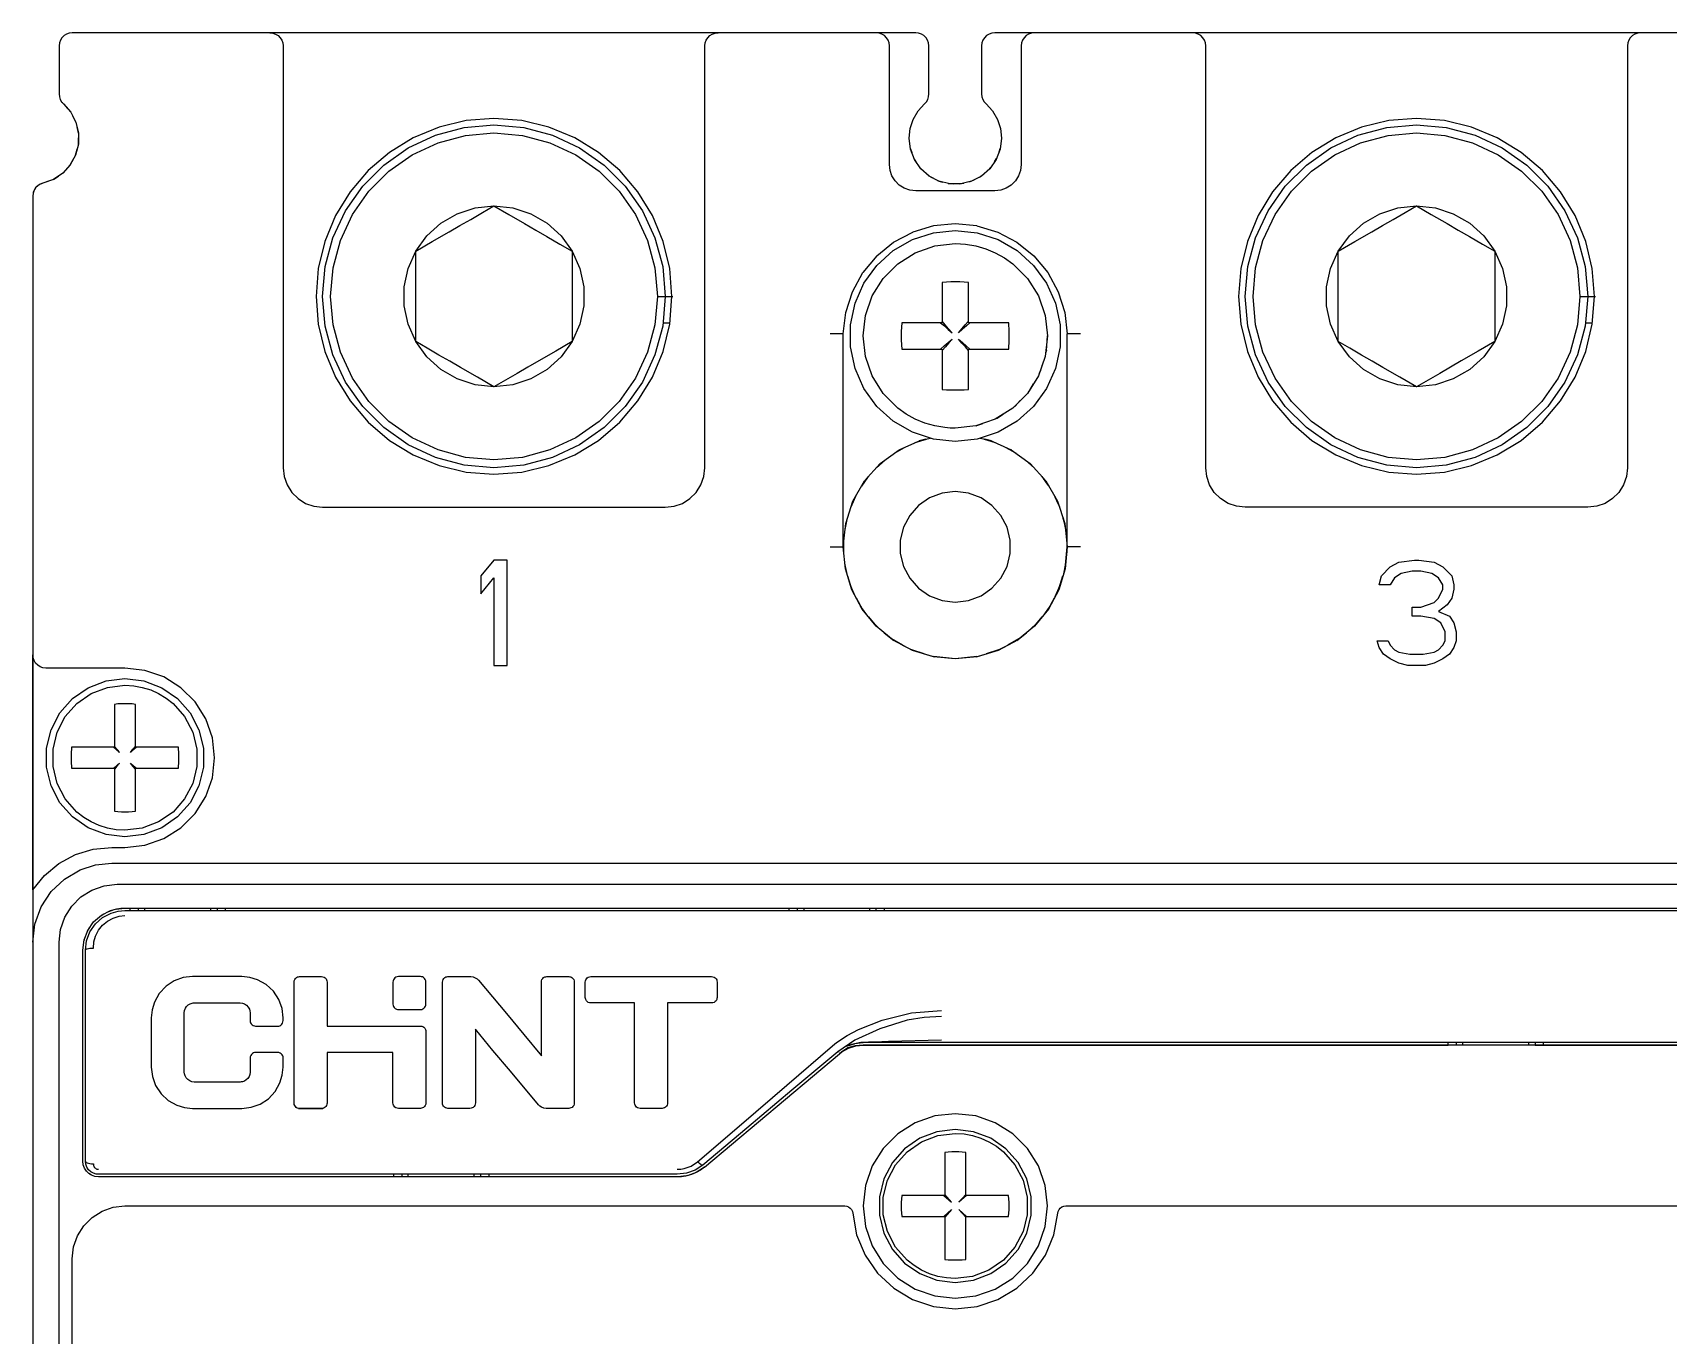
# Model space of a CAD drawing. Header units: millimetres. Extents: x 0 to 105, y 0 to 165.
# Drawn here: x 0 to 62, y 115.6 to 165 of the extents above; entities that cross this region are included whole.
import ezdxf

# ---------------------------------------------------------------- set-up
doc = ezdxf.new("R2010")
doc.units = ezdxf.units.MM

# ---------------------------------------------------------------- blocks, each defined once
blk = doc.blocks.new('CHINT_b974ec66d10159609c30dc3a7d5e4b52_FACE_0')
at = {"color": 141, "linetype": 'Continuous', "true_color": 0x40d9ff}
for p, q in [((33.989, 162.573), (33.989, 162.573)), ((36.011, 162.573), (36.011, 162.573)), ((1.446, 161.985), (1.235, 162.226)), ((33.904, 162.382), (33.904, 162.382)), ((36.044, 162.473), (36.044, 162.473)), ((36.096, 162.382), (36.096, 162.382)), ((36.413, 162.032), (36.413, 162.032)), ((1.641, 161.608), (1.519, 161.844)), ((1.739, 161.195), (1.682, 161.436)), ((33.402, 161.714), (33.402, 161.714)), ((36.598, 161.714), (36.598, 161.714)), ((36.711, 161.365), (36.711, 161.365)), ((1.735, 160.771), (1.737, 161.01)), ((1.427, 159.987), (1.536, 160.189)), ((1.629, 160.36), (1.687, 160.586)), ((33.3, 160.591), (33.346, 160.462)), ((33.443, 160.205), (33.533, 160.068)), ((36.491, 160.102), (36.567, 160.233)), ((36.662, 160.484), (36.702, 160.606)), ((0.788, 159.438), (0.976, 159.563)), ((1.141, 159.673), (1.294, 159.841)), ((33.673, 159.864), (33.8, 159.743)), ((33.976, 159.586), (34.132, 159.493)), ((35.917, 159.519), (36.072, 159.629)), ((36.245, 159.782), (36.351, 159.899)), ((34.336, 159.387), (34.512, 159.331)), ((34.732, 159.277), (34.919, 159.263)), ((35.142, 159.263), (35.329, 159.292)), ((35.545, 159.345), (35.721, 159.416)), ((35.82, 157.671), (35.82, 157.671)), ((32.662, 157.05), (32.662, 157.05)), ((33.391, 157.434), (33.391, 157.434)), ((36.609, 157.434), (36.609, 157.434)), ((37.338, 157.05), (37.338, 157.05)), ((37.979, 156.532), (37.979, 156.532)), ((38.508, 155.9), (38.508, 155.9)), ((31.095, 155.178), (31.095, 155.178)), ((38.905, 155.178), (38.905, 155.178)), ((23.7, 155), (24.288, 155)), ((58.7, 155), (59.288, 155)), ((23.913, 154), (24.171, 154)), ((30.844, 154.393), (30.844, 154.393)), ((39.156, 154.393), (39.156, 154.393)), ((58.913, 154), (59.171, 154)), ((38.457, 152.95), (38.5, 153.5)), ((38.457, 152.95), (38.426, 152.841)), ((38.438, 152.95), (38.457, 152.95)), ((33.483, 149.451), (33.905, 149.588)), ((33.878, 149.583), (33.628, 149.516)), ((36.095, 149.588), (36.517, 149.451)), ((36.372, 149.516), (36.122, 149.583)), ((32.695, 149.05), (33.078, 149.271)), ((32.877, 149.182), (32.855, 149.166)), ((36.922, 149.271), (37.305, 149.05)), ((37.145, 149.166), (37.123, 149.182)), ((32.007, 148.493), (32.336, 148.789)), ((32.212, 148.699), (32.024, 148.512)), ((37.664, 148.789), (37.993, 148.493)), ((37.976, 148.512), (37.788, 148.699)), ((31.45, 147.805), (31.711, 148.164)), ((31.649, 148.096), (31.473, 147.845)), ((38.289, 148.164), (38.55, 147.805)), ((38.527, 147.845), (38.351, 148.096)), ((31.049, 147.017), (31.229, 147.422)), ((31.208, 147.385), (31.078, 147.109)), ((38.771, 147.422), (38.951, 147.017)), ((38.922, 147.109), (38.792, 147.385)), ((30.82, 146.162), (30.912, 146.595)), ((30.904, 146.573), (30.836, 146.319)), ((39.088, 146.595), (39.18, 146.162)), ((39.164, 146.319), (39.096, 146.573)), ((30.25, 145.5), (30.737, 145.5)), ((30.773, 145.267), (30.773, 145.722)), ((39.227, 145.722), (39.227, 145.267)), ((39.75, 145.5), (39.263, 145.5)), ((30.91, 144.413), (30.813, 144.869)), ((39.187, 144.869), (39.09, 144.413)), ((30.914, 144.398), (31.079, 143.863)), ((31.217, 143.606), (31.028, 144.03)), ((38.972, 144.03), (38.783, 143.606)), ((38.921, 143.863), (39.086, 144.398)), ((31.237, 143.568), (31.477, 143.125)), ((38.523, 143.125), (38.763, 143.568)), ((31.682, 142.876), (31.408, 143.253)), ((31.705, 142.848), (32.013, 142.48)), ((37.987, 142.48), (38.295, 142.848)), ((38.592, 143.253), (38.318, 142.876)), ((32.289, 142.253), (31.938, 142.569)), ((32.301, 142.244), (32.664, 141.953)), ((37.336, 141.953), (37.699, 142.244)), ((38.062, 142.569), (37.711, 142.253)), ((33.015, 141.766), (32.596, 142.007)), ((33, 141.773), (33.407, 141.563)), ((33.826, 141.437), (33.355, 141.59)), ((36.645, 141.59), (36.174, 141.437)), ((36.593, 141.563), (37, 141.773)), ((37.404, 142.007), (36.985, 141.766)), ((33.777, 141.451), (34.211, 141.328)), ((35.789, 141.328), (36.223, 141.451)), ((2.561, 131.488), (2.698, 131.574)), ((2.888, 131.67), (3.095, 131.743)), ((3.167, 131.762), (3.484, 131.798)), ((3.7, 131.7), (3.7, 131.799)), ((4, 131.799), (4, 131.7)), ((4.25, 131.7), (4.25, 131.799)), ((6.75, 131.799), (6.75, 131.7)), ((7, 131.799), (7, 131.7)), ((7.3, 131.799), (7.3, 131.7)), ((28.7, 131.7), (28.7, 131.799)), ((29, 131.799), (29, 131.7)), ((29.25, 131.799), (29.25, 131.7)), ((31.75, 131.799), (31.75, 131.7)), ((32, 131.7), (32, 131.799)), ((32.3, 131.799), (32.3, 131.7)), ((2.077, 130.923), (2.155, 131.048)), ((2.286, 131.234), (2.397, 131.345)), ((1.946, 130.572), (1.987, 130.689)), ((54.25, 126.6), (54.25, 126.7)), ((56.75, 126.7), (56.75, 126.6)), ((57.3, 126.7), (57.3, 126.6)), ((30.542, 126.348), (30.542, 126.349)), ((11.006, 124.2), (10.078, 124.2)), ((1.931, 122.021), (1.916, 122.064)), ((1.991, 121.889), (1.962, 121.936)), ((2.119, 121.738), (2.036, 121.821)), ((2.228, 121.667), (2.181, 121.696)), ((2.2, 121.684), (2.2, 121.684)), ((13.7, 121.601), (13.7, 121.7)), ((14, 121.7), (14, 121.601)), ((14.25, 121.601), (14.25, 121.7)), ((16.75, 121.601), (16.75, 121.7)), ((17, 121.601), (17, 121.7)), ((17.3, 121.7), (17.3, 121.601)), ((24.797, 121.64), (24.469, 121.602)), ((25.172, 121.77), (24.87, 121.66)), ((25.483, 121.974), (25.174, 121.771))]:
    blk.add_line(p, q, dxfattribs=at)
for points in [[(9, 165), (1.5, 165), (1.389, 164.987), (1.283, 164.95), (1.188, 164.891), (1.109, 164.812), (1.05, 164.717), (1.013, 164.611), (1, 164.5), (1, 162.677), (1.011, 162.573), (1.044, 162.473), (1.096, 162.382), (1.167, 162.304), (1.446, 161.985), (1.641, 161.608), (1.739, 161.195), (1.735, 160.771), (1.629, 160.36), (1.427, 159.987), (1.141, 159.673), (0.789, 159.438), (0.389, 159.294), (0.284, 159.257), (0.189, 159.197), (0.109, 159.118), (0.05, 159.023), (0.013, 158.918), (0, 158.806), (0, 141.4)], [(32, 165), (26, 165), (9, 165)], [(9, 165), (9.111, 164.987), (9.217, 164.95), (9.312, 164.891), (9.391, 164.812), (9.45, 164.717), (9.487, 164.611), (9.5, 164.5), (9.5, 148.5), (9.538, 148.166), (9.649, 147.849), (9.827, 147.565), (10.065, 147.327), (10.349, 147.149), (10.666, 147.038), (11, 147), (24, 147), (24.334, 147.038), (24.651, 147.149), (24.935, 147.327), (25.173, 147.565), (25.351, 147.849), (25.462, 148.166), (25.5, 148.5), (25.5, 164.5), (25.513, 164.611), (25.55, 164.717), (25.609, 164.812), (25.688, 164.891), (25.783, 164.95), (25.889, 164.987), (26, 165)], [(38, 165), (36.5, 165), (36.389, 164.987), (36.283, 164.95), (36.188, 164.891), (36.109, 164.812), (36.05, 164.717), (36.013, 164.611), (36, 164.5), (36, 162.677), (36.011, 162.573), (36.044, 162.473), (36.096, 162.382), (36.167, 162.304), (36.413, 162.032), (36.598, 161.714), (36.711, 161.365), (36.75, 161), (36.699, 160.581), (36.55, 160.187), (36.31, 159.84), (35.994, 159.56), (35.621, 159.364), (35.211, 159.263), (34.789, 159.263), (34.379, 159.364), (34.006, 159.56), (33.69, 159.84), (33.45, 160.187), (33.301, 160.581), (33.25, 161), (33.289, 161.365), (33.402, 161.714), (33.587, 162.032), (33.833, 162.304), (33.904, 162.382), (33.956, 162.473), (33.989, 162.573), (34, 162.677), (34, 164.5), (33.987, 164.611), (33.95, 164.717), (33.891, 164.812), (33.812, 164.891), (33.717, 164.95), (33.611, 164.987), (33.5, 165), (32, 165)], [(38, 165), (37.889, 164.987), (37.783, 164.95), (37.688, 164.891), (37.609, 164.812), (37.55, 164.717), (37.513, 164.611), (37.5, 164.5), (37.5, 160), (37.475, 159.777), (37.401, 159.566), (37.282, 159.377), (37.123, 159.218), (36.934, 159.099), (36.723, 159.025), (36.5, 159), (33.5, 159), (33.277, 159.025), (33.066, 159.099), (32.877, 159.218), (32.718, 159.377), (32.599, 159.566), (32.525, 159.777), (32.5, 160), (32.5, 164.5), (32.487, 164.611), (32.45, 164.717), (32.391, 164.812), (32.312, 164.891), (32.217, 164.95), (32.111, 164.987), (32, 165)], [(67, 165), (61, 165), (44, 165), (38, 165)], [(61, 165), (60.889, 164.987), (60.783, 164.95), (60.688, 164.891), (60.609, 164.812), (60.55, 164.717), (60.513, 164.611), (60.5, 164.5), (60.5, 148.5), (60.462, 148.166), (60.351, 147.849), (60.173, 147.565), (59.935, 147.327), (59.651, 147.149), (59.334, 147.038), (59, 147), (46, 147), (45.666, 147.038), (45.349, 147.149), (45.065, 147.327), (44.827, 147.565), (44.649, 147.849), (44.538, 148.166), (44.5, 148.5), (44.5, 164.5), (44.487, 164.611), (44.45, 164.717), (44.391, 164.812), (44.312, 164.891), (44.217, 164.95), (44.111, 164.987), (44, 165)], [(1.096, 162.382), (1.096, 162.382), (1.126, 162.349)], [(24.167, 153.944), (24.25, 155), (24.167, 156.056), (23.92, 157.086), (23.514, 158.064), (22.961, 158.968), (22.273, 159.773), (21.468, 160.461), (20.564, 161.014), (19.586, 161.42), (18.556, 161.667), (17.5, 161.75), (16.444, 161.667), (15.414, 161.42), (14.436, 161.014), (13.532, 160.461), (12.727, 159.773), (12.039, 158.968), (11.486, 158.064), (11.08, 157.086), (10.833, 156.056), (10.75, 155), (10.833, 153.944), (11.08, 152.914), (11.486, 151.936), (12.039, 151.032), (12.727, 150.227), (13.532, 149.539), (14.436, 148.986), (15.414, 148.58), (16.444, 148.333), (17.5, 148.25), (18.556, 148.333), (19.586, 148.58), (20.564, 148.986), (21.468, 149.539), (22.273, 150.227), (22.961, 151.032), (23.514, 151.936), (23.92, 152.914), (24.167, 153.944)], [(18.629, 148.599), (17.5, 148.5), (16.371, 148.599), (15.277, 148.892), (14.25, 149.371), (13.322, 150.021), (12.521, 150.822), (11.871, 151.75), (11.392, 152.777), (11.099, 153.871), (11, 155), (11.099, 156.129), (11.392, 157.223), (11.871, 158.25), (12.521, 159.178), (13.322, 159.979), (14.25, 160.629), (15.277, 161.108), (16.371, 161.401), (17.5, 161.5), (18.629, 161.401), (19.723, 161.108), (20.75, 160.629), (21.678, 159.979), (22.479, 159.178), (23.129, 158.25), (23.608, 157.223), (23.901, 156.129), (24, 155), (23.901, 153.871), (23.608, 152.777), (23.129, 151.75), (22.479, 150.822), (21.678, 150.021), (20.75, 149.371), (19.723, 148.892), (18.629, 148.599)], [(53.556, 161.667), (52.5, 161.75), (51.444, 161.667), (50.414, 161.42), (49.436, 161.014), (48.532, 160.461), (47.727, 159.773), (47.039, 158.968), (46.486, 158.064), (46.08, 157.086), (45.833, 156.056), (45.75, 155), (45.833, 153.944), (46.08, 152.914), (46.486, 151.936), (47.039, 151.032), (47.727, 150.227), (48.532, 149.539), (49.436, 148.986), (50.414, 148.58), (51.444, 148.333), (52.5, 148.25), (53.556, 148.333), (54.586, 148.58), (55.564, 148.986), (56.468, 149.539), (57.273, 150.227), (57.961, 151.032), (58.514, 151.936), (58.92, 152.914), (59.167, 153.944), (59.25, 155), (59.167, 156.056), (58.92, 157.086), (58.514, 158.064), (57.961, 158.968), (57.273, 159.773), (56.468, 160.461), (55.564, 161.014), (54.586, 161.42), (53.556, 161.667)], [(53.629, 148.599), (52.5, 148.5), (51.371, 148.599), (50.277, 148.892), (49.25, 149.371), (48.322, 150.021), (47.521, 150.822), (46.871, 151.75), (46.392, 152.777), (46.099, 153.871), (46, 155), (46.099, 156.129), (46.392, 157.223), (46.871, 158.25), (47.521, 159.178), (48.322, 159.979), (49.25, 160.629), (50.277, 161.108), (51.371, 161.401), (52.5, 161.5), (53.629, 161.401), (54.723, 161.108), (55.75, 160.629), (56.678, 159.979), (57.479, 159.178), (58.129, 158.25), (58.608, 157.223), (58.901, 156.129), (59, 155), (58.901, 153.871), (58.608, 152.777), (58.129, 151.75), (57.479, 150.822), (56.678, 150.021), (55.75, 149.371), (54.723, 148.892), (53.629, 148.599)], [(23.7, 155), (23.606, 153.923), (23.326, 152.879), (22.869, 151.9), (22.249, 151.015), (21.485, 150.251), (20.6, 149.631), (19.621, 149.174), (18.577, 148.894), (17.5, 148.8), (16.423, 148.894), (15.379, 149.174), (14.4, 149.631), (13.515, 150.251), (12.751, 151.015), (12.131, 151.9), (11.674, 152.879), (11.394, 153.923), (11.3, 155), (11.394, 156.077), (11.674, 157.121), (12.131, 158.1), (12.751, 158.985), (13.515, 159.749), (14.4, 160.369), (15.379, 160.826), (16.423, 161.106), (17.5, 161.2), (18.577, 161.106), (19.621, 160.826), (20.6, 160.369), (21.485, 159.749), (22.249, 158.985), (22.869, 158.1), (23.326, 157.121), (23.606, 156.077), (23.7, 155)], [(58.7, 155), (58.606, 153.923), (58.326, 152.879), (57.869, 151.9), (57.249, 151.015), (56.485, 150.251), (55.6, 149.631), (54.621, 149.174), (53.577, 148.894), (52.5, 148.8), (51.423, 148.894), (50.379, 149.174), (49.4, 149.631), (48.515, 150.251), (47.751, 151.015), (47.131, 151.9), (46.674, 152.879), (46.394, 153.923), (46.3, 155), (46.394, 156.077), (46.674, 157.121), (47.131, 158.1), (47.751, 158.985), (48.515, 159.749), (49.4, 160.369), (50.379, 160.826), (51.423, 161.106), (52.5, 161.2), (53.577, 161.106), (54.621, 160.826), (55.6, 160.369), (56.485, 159.749), (57.249, 158.985), (57.869, 158.1), (58.326, 157.121), (58.606, 156.077), (58.7, 155)], [(0.013, 158.918), (0.013, 158.918), (0, 158.806)], [(0.05, 159.023), (0.05, 159.023), (0.021, 158.942)], [(0.109, 159.118), (0.109, 159.118), (0.072, 159.058)], [(0.188, 159.197), (0.188, 159.197), (0.142, 159.151)], [(0.283, 159.257), (0.283, 159.257), (0.23, 159.223)], [(0.6, 159.37), (0.389, 159.294), (0.331, 159.273)], [(14.53, 156.715), (15.16, 157.079), (15.804, 157.451), (16.21, 157.685), (16.616, 157.92), (17.062, 158.177), (17.5, 158.43)], [(14.53, 156.715), (14.951, 157.295), (15.484, 157.775), (16.105, 158.133), (16.787, 158.355), (17.5, 158.43)], [(17.5, 158.43), (18.059, 158.107), (18.663, 157.758), (19.084, 157.516), (19.503, 157.274), (20.003, 156.985), (20.47, 156.715)], [(17.5, 158.43), (18.213, 158.355), (18.895, 158.133), (19.516, 157.775), (20.049, 157.295), (20.47, 156.715)], [(49.53, 156.715), (50.16, 157.079), (50.804, 157.451), (51.21, 157.685), (51.616, 157.92), (52.062, 158.177), (52.5, 158.43)], [(49.53, 156.715), (49.951, 157.295), (50.484, 157.775), (51.105, 158.133), (51.787, 158.355), (52.5, 158.43)], [(52.5, 158.43), (53.059, 158.107), (53.663, 157.758), (54.084, 157.516), (54.503, 157.274), (55.003, 156.985), (55.47, 156.715)], [(52.5, 158.43), (53.213, 158.355), (53.895, 158.133), (54.516, 157.775), (55.049, 157.295), (55.47, 156.715)], [(35.82, 157.671), (35, 157.751), (34.18, 157.671), (33.391, 157.434)], [(35.82, 157.671), (36.609, 157.434), (37.338, 157.05), (37.979, 156.532), (38.508, 155.9)], [(34.168, 157.413), (35, 157.5), (35.832, 157.413), (36.627, 157.154), (37.351, 156.736), (37.973, 156.177), (38.464, 155.5), (38.804, 154.736), (38.978, 153.918), (38.978, 153.082), (38.804, 152.264), (38.464, 151.5), (37.973, 150.823), (37.351, 150.264), (36.627, 149.846), (35.832, 149.587), (35, 149.5), (34.168, 149.587), (33.373, 149.846), (32.649, 150.264), (32.027, 150.823), (31.536, 151.5), (31.196, 152.264), (31.022, 153.082), (31.022, 153.918), (31.196, 154.736), (31.536, 155.5), (32.027, 156.177), (32.649, 156.736), (33.373, 157.154), (34.168, 157.413)], [(38.5, 153.5), (38.412, 152.721), (38.153, 151.981), (37.736, 151.318), (37.182, 150.764), (36.519, 150.347), (35.779, 150.088), (35, 150), (34.804, 150.006), (34.608, 150.022), (34.221, 150.088), (33.844, 150.196), (33.481, 150.347), (33.138, 150.536), (32.818, 150.764), (32.264, 151.318), (31.847, 151.981), (31.588, 152.721), (31.5, 153.5), (31.588, 154.279), (31.847, 155.019), (32.264, 155.682), (32.818, 156.236), (33.481, 156.653), (34.221, 156.912), (35, 157), (35.196, 156.994), (35.392, 156.978), (35.779, 156.912), (36.156, 156.804), (36.519, 156.653), (36.862, 156.464), (37.182, 156.236), (37.736, 155.682), (38.153, 155.019), (38.412, 154.279), (38.5, 153.5)], [(32.021, 156.532), (32.662, 157.05), (33.391, 157.434)], [(14.53, 153.285), (14.238, 153.94), (14.089, 154.641), (14.089, 155.359), (14.238, 156.06), (14.53, 156.715)], [(14.53, 153.285), (14.53, 154.013), (14.53, 154.757), (14.53, 155.226), (14.53, 155.695), (14.53, 156.209), (14.53, 156.715)], [(20.47, 156.715), (20.47, 155.987), (20.47, 155.243), (20.47, 154.774), (20.47, 154.305), (20.47, 153.791), (20.47, 153.285)], [(20.47, 156.715), (20.762, 156.06), (20.911, 155.359), (20.911, 154.641), (20.762, 153.94), (20.47, 153.285)], [(32.021, 156.532), (32.021, 156.532), (31.492, 155.9), (31.492, 155.9)], [(49.53, 153.285), (49.238, 153.94), (49.089, 154.641), (49.089, 155.359), (49.238, 156.06), (49.53, 156.715)], [(49.53, 153.285), (49.53, 154.013), (49.53, 154.757), (49.53, 155.226), (49.53, 155.695), (49.53, 156.209), (49.53, 156.715)], [(55.47, 156.715), (55.47, 155.987), (55.47, 155.243), (55.47, 154.774), (55.47, 154.305), (55.47, 153.791), (55.47, 153.285)], [(55.47, 156.715), (55.762, 156.06), (55.911, 155.359), (55.911, 154.641), (55.762, 153.94), (55.47, 153.285)], [(30.75, 153.574), (30.844, 154.393), (31.095, 155.178), (31.492, 155.9)], [(38.508, 155.9), (38.905, 155.178), (39.156, 154.393), (39.25, 153.574)], [(36.553, 154), (36.04, 154), (35.5, 154), (35.5, 154.54), (35.5, 155.053), (35.5, 155.528), (35.334, 155.54), (35.167, 155.547), (35, 155.55), (34.833, 155.548), (34.666, 155.54), (34.5, 155.528), (34.5, 155.053), (34.5, 154.54), (34.5, 154), (33.96, 154), (33.447, 154), (32.972, 154), (32.953, 153.667), (32.953, 153.333), (32.972, 153), (33.447, 153), (33.96, 153), (34.5, 153), (34.5, 152.46), (34.5, 151.947), (34.5, 151.472), (34.666, 151.46), (34.833, 151.453), (35, 151.45), (35.167, 151.453), (35.334, 151.46), (35.5, 151.472), (35.5, 151.947), (35.5, 152.46), (35.5, 153), (36.04, 153), (36.553, 153), (37.028, 153), (37.047, 153.333), (37.047, 153.667), (37.028, 154), (36.553, 154)], [(34.445, 154), (34.586, 153.877), (34.732, 153.749), (34.882, 153.618), (34.746, 153.774), (34.618, 153.92), (34.5, 154.055)], [(35.555, 154), (35.42, 153.882), (35.274, 153.754), (35.118, 153.618), (35.249, 153.768), (35.377, 153.914), (35.5, 154.055)], [(17.5, 151.57), (16.87, 151.934), (16.225, 152.306), (15.819, 152.54), (15.413, 152.775), (14.968, 153.032), (14.53, 153.285)], [(17.5, 151.57), (16.787, 151.645), (16.105, 151.867), (15.484, 152.225), (14.951, 152.705), (14.53, 153.285)], [(20.47, 153.285), (19.84, 152.921), (19.196, 152.549), (18.79, 152.315), (18.384, 152.08), (17.938, 151.823), (17.5, 151.57)], [(20.47, 153.285), (20.049, 152.705), (19.516, 152.225), (18.895, 151.867), (18.213, 151.645), (17.5, 151.57)], [(30.75, 153.574), (30.74, 153.575), (30.712, 153.575), (30.654, 153.575), (30.575, 153.576), (30.477, 153.577), (30.367, 153.578), (30.25, 153.579)], [(30.833, 144.665), (30.75, 145.5), (30.75, 153.574), (30.75, 153.574)], [(34.445, 153), (34.58, 153.118), (34.726, 153.246), (34.882, 153.382), (34.751, 153.232), (34.623, 153.086), (34.5, 152.945)], [(35.5, 152.945), (35.382, 153.08), (35.254, 153.226), (35.118, 153.382), (35.268, 153.251), (35.414, 153.123), (35.555, 153)], [(39.167, 144.665), (39.25, 145.5), (39.25, 153.574), (39.25, 153.574)], [(39.75, 153.579), (39.652, 153.578), (39.559, 153.577), (39.456, 153.576), (39.37, 153.575), (39.305, 153.575), (39.264, 153.575), (39.25, 153.574)], [(52.5, 151.57), (51.87, 151.934), (51.225, 152.306), (50.819, 152.54), (50.413, 152.775), (49.968, 153.032), (49.53, 153.285)], [(52.5, 151.57), (51.787, 151.645), (51.105, 151.867), (50.484, 152.225), (49.951, 152.705), (49.53, 153.285)], [(55.47, 153.285), (54.84, 152.921), (54.196, 152.549), (53.79, 152.315), (53.384, 152.08), (52.938, 151.823), (52.5, 151.57)], [(55.47, 153.285), (55.049, 152.705), (54.516, 152.225), (53.895, 151.867), (53.213, 151.645), (52.5, 151.57)], [(38.187, 152.076), (38.233, 152.159), (38.306, 152.417)], [(37.779, 151.386), (37.831, 151.441), (37.967, 151.685)], [(37.225, 150.806), (37.272, 150.838), (37.467, 151.048)], [(35.798, 150.094), (35.817, 150.097), (36.05, 150.183)], [(36.553, 150.368), (36.588, 150.381), (36.823, 150.538)], [(30.75, 145.5), (30.843, 146.384), (31.117, 147.229), (31.562, 147.998), (32.156, 148.658), (32.875, 149.181), (33.687, 149.542), (34.062, 149.622)], [(35.938, 149.622), (36.313, 149.542), (37.125, 149.181), (37.844, 148.658), (38.438, 147.998), (38.883, 147.229), (39.157, 146.384), (39.25, 145.5)], [(34.497, 143.461), (35, 143.4), (35.503, 143.461), (35.976, 143.641), (36.393, 143.928), (36.728, 144.307), (36.964, 144.755), (37.085, 145.247), (37.085, 145.753), (36.964, 146.245), (36.728, 146.693), (36.393, 147.072), (35.976, 147.359), (35.503, 147.539), (35, 147.6), (34.497, 147.539), (34.024, 147.359), (33.607, 147.072), (33.272, 146.693), (33.036, 146.245), (32.915, 145.753), (32.915, 145.247), (33.036, 144.755), (33.272, 144.307), (33.607, 143.928), (34.024, 143.641), (34.497, 143.461)], [(35, 141.25), (34.171, 141.332), (33.374, 141.574), (32.639, 141.966), (31.995, 142.495), (31.466, 143.139), (31.074, 143.874), (30.832, 144.671), (30.75, 145.5)], [(39.25, 145.5), (39.168, 144.671), (38.926, 143.874), (38.534, 143.139), (38.005, 142.495), (37.361, 141.966), (36.626, 141.574), (35.829, 141.332), (35, 141.25)], [(17.5, 144.319), (17.5, 141), (18, 141), (18, 145), (17.5, 145), (17, 144.404), (17, 143.723), (17.5, 144.319)], [(53.333, 143.043), (53.75, 142.872), (53.917, 142.617), (54, 142.277), (54, 141.936), (53.917, 141.681), (53.75, 141.426), (53.5, 141.255), (53.167, 141.085), (52.833, 141), (52.167, 141), (51.833, 141.085), (51.5, 141.255), (51.25, 141.426), (51.083, 141.681), (51, 141.936), (51.417, 141.936), (51.5, 141.766), (51.667, 141.596), (51.833, 141.511), (52.25, 141.426), (52.75, 141.426), (53.167, 141.511), (53.333, 141.596), (53.5, 141.766), (53.583, 141.936), (53.583, 142.277), (53.417, 142.617), (53.167, 142.787), (52.667, 142.872), (52.333, 142.872), (52.333, 143.213), (52.667, 143.213), (53.167, 143.383), (53.333, 143.553), (53.5, 143.894), (53.5, 144.064), (53.333, 144.319), (53.083, 144.489), (52.667, 144.574), (52.333, 144.574), (51.917, 144.489), (51.667, 144.319), (51.5, 144.064), (51.083, 144.064), (51.167, 144.404), (51.5, 144.745), (51.833, 144.915), (52.417, 145), (52.583, 145), (53.167, 144.915), (53.5, 144.745), (53.833, 144.404), (53.917, 144.064), (53.917, 143.894), (53.833, 143.553), (53.667, 143.298), (53.333, 143.043)], [(0, 132.49), (0, 141.4), (0, 131.281), (0, 130.5), (0, 34.5), (0, 23.6), (0, 32.51)], [(0, 132.49), (0.448, 133.039), (0.994, 133.489), (1.618, 133.824), (2.295, 134.03), (3, 134.1), (3.5, 134.1), (4.257, 134.185), (4.975, 134.437), (5.62, 134.842), (6.158, 135.38), (6.563, 136.025), (6.815, 136.743), (6.9, 137.5), (6.815, 138.257), (6.563, 138.975), (6.158, 139.62), (5.62, 140.158), (4.975, 140.563), (4.257, 140.815), (3.5, 140.9), (0.5, 140.9), (0.389, 140.913), (0.283, 140.95), (0.188, 141.009), (0.109, 141.088), (0.05, 141.183), (0.013, 141.289), (0, 141.4)], [(35.818, 141.336), (35, 141.25), (34.182, 141.336)], [(2.782, 140.413), (3.5, 140.5), (4.218, 140.413), (4.894, 140.156), (5.489, 139.746), (5.969, 139.204), (6.305, 138.564), (6.478, 137.862), (6.478, 137.138), (6.305, 136.436), (5.969, 135.796), (5.489, 135.254), (4.894, 134.844), (4.218, 134.587), (3.5, 134.5), (2.782, 134.587), (2.106, 134.844), (1.511, 135.254), (1.031, 135.796), (0.695, 136.436), (0.522, 137.138), (0.522, 137.862), (0.695, 138.564), (1.031, 139.204), (1.511, 139.746), (2.106, 140.156), (2.782, 140.413)], [(4.158, 134.83), (3.5, 134.75), (3.169, 134.77), (2.842, 134.83), (2.525, 134.929), (2.222, 135.065), (1.938, 135.237), (1.676, 135.442), (1.237, 135.938), (0.929, 136.525), (0.77, 137.169), (0.77, 137.831), (0.929, 138.475), (1.237, 139.062), (1.676, 139.558), (2.222, 139.935), (2.842, 140.17), (3.5, 140.25), (3.831, 140.23), (4.158, 140.17), (4.475, 140.071), (4.778, 139.935), (5.062, 139.763), (5.324, 139.558), (5.763, 139.062), (6.071, 138.475), (6.23, 137.831), (6.23, 137.169), (6.071, 136.525), (5.763, 135.938), (5.324, 135.442), (4.778, 135.065), (4.158, 134.83)], [(5.055, 137.9), (4.504, 137.9), (3.9, 137.9), (3.9, 138.504), (3.9, 139.055), (3.9, 139.526), (3.767, 139.54), (3.634, 139.547), (3.5, 139.55), (3.366, 139.547), (3.233, 139.54), (3.1, 139.526), (3.1, 139.055), (3.1, 138.504), (3.1, 137.9), (2.496, 137.9), (1.945, 137.9), (1.474, 137.9), (1.453, 137.634), (1.453, 137.366), (1.474, 137.1), (1.945, 137.1), (2.496, 137.1), (3.1, 137.1), (3.1, 136.496), (3.1, 135.945), (3.1, 135.474), (3.233, 135.46), (3.366, 135.453), (3.5, 135.45), (3.634, 135.453), (3.767, 135.46), (3.9, 135.474), (3.9, 135.945), (3.9, 136.496), (3.9, 137.1), (4.504, 137.1), (5.055, 137.1), (5.526, 137.1), (5.547, 137.366), (5.547, 137.634), (5.526, 137.9), (5.055, 137.9)], [(3.061, 137.9), (3.177, 137.803), (3.296, 137.704), (3.239, 137.772), (3.184, 137.838), (3.1, 137.939)], [(3.939, 137.9), (3.838, 137.816), (3.772, 137.761), (3.704, 137.704), (3.803, 137.823), (3.9, 137.939)], [(3.061, 137.1), (3.162, 137.184), (3.228, 137.239), (3.296, 137.296), (3.197, 137.177), (3.1, 137.061)], [(3.9, 137.061), (3.816, 137.162), (3.761, 137.228), (3.704, 137.296), (3.823, 137.197), (3.939, 137.1)], [(0, 130.5), (0.08, 131.189), (0.317, 131.843), (0.698, 132.423), (1.201, 132.9), (1.8, 133.25), (2.387, 133.437), (3, 133.5), (3.2, 133.5), (101.8, 133.5), (102, 133.5), (102.689, 133.42), (103.342, 133.183), (103.923, 132.802), (104.402, 132.297), (104.751, 131.696), (104.937, 131.11), (105, 130.5)], [(0, 132.49), (0, 132.487), (0, 132.477), (0, 132.446), (0, 132.391), (0, 132.313), (0, 132.175), (0, 131.937), (0, 131.281)], [(1, 34.5), (1, 130.5), (1.055, 130.99), (1.218, 131.455), (1.48, 131.872), (1.828, 132.22), (2.245, 132.482), (2.71, 132.645), (3.2, 132.7), (101.8, 132.7), (102.29, 132.645), (102.755, 132.482), (103.172, 132.22), (103.52, 131.872), (103.782, 131.455), (103.945, 130.99), (104, 130.5), (104, 34.5)], [(25.483, 121.974), (25.332, 121.863), (25.17, 121.769), (24.999, 121.696), (24.763, 121.631), (24.609, 121.608), (24.454, 121.601), (2.5, 121.601), (2.36, 121.618), (2.226, 121.667), (2.125, 121.732), (2.04, 121.815), (1.964, 121.931), (1.916, 122.062), (1.9, 122.2), (1.9, 130.2), (1.948, 130.588), (2.088, 130.952), (2.312, 131.272), (2.607, 131.528), (2.955, 131.704), (3.191, 131.769), (3.346, 131.792), (3.5, 131.799), (101.5, 131.799)], [(102.5, 126.6), (31.506, 126.6)], [(2, 130.2), (2.043, 130.557), (2.172, 130.897), (2.381, 131.199), (2.653, 131.439), (2.981, 131.607), (3.242, 131.678), (3.5, 131.7), (101.5, 131.7), (101.773, 131.675), (102.047, 131.596), (102.303, 131.467), (102.525, 131.295), (102.713, 131.082), (102.86, 130.834), (102.956, 130.562), (102.989, 130.383), (103, 130.2)], [(2, 130.2), (2.008, 130.218), (2.03, 130.236), (2.065, 130.252), (2.113, 130.265), (2.17, 130.274), (2.233, 130.281), (2.3, 130.283), (2.322, 130.514), (2.382, 130.73), (2.497, 130.956), (2.653, 131.152), (2.834, 131.305), (3.048, 131.419), (3.278, 131.491), (3.5, 131.511)], [(2, 122.2), (2, 123.663), (2, 125.17), (2, 126.7), (2, 127.88), (2, 129.05), (2, 130.2)], [(5.759, 124.23), (6.063, 124.2), (7.937, 124.2), (8.292, 124.241), (8.634, 124.364), (8.943, 124.567), (9.197, 124.839), (9.381, 125.165), (9.47, 125.457), (9.5, 125.763), (9.5, 125.879), (9.5, 125.996), (9.5, 126.112), (9.496, 126.154), (9.484, 126.192), (9.461, 126.233), (9.426, 126.271), (9.386, 126.298), (9.342, 126.314), (9.292, 126.32), (8.458, 126.32), (8.416, 126.316), (8.378, 126.304), (8.337, 126.281), (8.299, 126.246), (8.272, 126.206), (8.256, 126.162), (8.25, 126.112), (8.25, 125.935), (8.25, 125.757), (8.25, 125.58), (8.238, 125.485), (8.207, 125.404), (8.161, 125.336), (8.101, 125.278), (8.03, 125.236), (7.955, 125.21), (7.913, 125.202), (7.87, 125.2), (6.13, 125.2), (6.042, 125.21), (5.96, 125.24), (5.884, 125.29), (5.821, 125.359), (5.778, 125.437), (5.757, 125.507), (5.75, 125.58), (5.75, 126.326), (5.75, 127.074), (5.75, 127.82), (5.762, 127.915), (5.793, 127.996), (5.839, 128.064), (5.899, 128.122), (5.97, 128.164), (6.045, 128.19), (6.087, 128.198), (6.13, 128.2), (7.87, 128.2), (7.955, 128.19), (8.037, 128.161), (8.113, 128.112), (8.176, 128.045), (8.221, 127.966), (8.243, 127.895), (8.25, 127.82), (8.25, 127.723), (8.25, 127.625), (8.25, 127.528), (8.254, 127.486), (8.266, 127.448), (8.289, 127.407), (8.324, 127.369), (8.364, 127.342), (8.408, 127.326), (8.458, 127.32), (9.292, 127.32), (9.334, 127.324), (9.372, 127.336), (9.413, 127.359), (9.451, 127.394), (9.478, 127.434), (9.494, 127.478), (9.5, 127.528), (9.5, 127.564), (9.5, 127.601), (9.5, 127.637), (9.459, 127.993), (9.336, 128.335), (9.132, 128.645), (8.86, 128.899), (8.533, 129.082), (8.241, 129.17), (7.937, 129.2), (6.063, 129.2), (5.708, 129.159), (5.366, 129.036), (5.057, 128.833), (4.803, 128.561), (4.619, 128.235), (4.53, 127.943), (4.5, 127.637), (4.5, 127.013), (4.5, 126.387), (4.5, 125.763), (4.541, 125.407), (4.664, 125.065), (4.868, 124.755), (5.14, 124.501), (5.467, 124.318), (5.759, 124.23)], [(10.078, 124.2), (10.034, 124.215), (9.995, 124.24), (9.964, 124.272), (9.939, 124.31), (9.922, 124.354), (9.917, 124.403), (9.917, 125.929), (9.917, 127.466), (9.917, 128.992), (9.923, 129.042), (9.94, 129.086), (9.967, 129.127), (10.004, 129.162), (10.046, 129.184), (10.084, 129.196), (10.125, 129.2), (10.959, 129.2), (11.008, 129.194), (11.052, 129.178), (11.092, 129.152), (11.127, 129.114), (11.151, 129.072), (11.163, 129.034), (11.167, 128.992), (11.167, 128.439), (11.167, 127.883), (11.167, 127.325), (14.709, 127.325), (14.759, 127.319), (14.803, 127.302), (14.843, 127.276), (14.878, 127.238), (14.901, 127.196), (14.913, 127.158), (14.917, 127.117), (14.917, 126.21), (14.917, 125.306), (14.917, 124.408), (14.911, 124.358), (14.894, 124.314), (14.867, 124.273), (14.83, 124.238), (14.788, 124.216), (14.75, 124.204), (14.709, 124.2), (13.875, 124.2), (13.826, 124.206), (13.782, 124.222), (13.742, 124.248), (13.707, 124.286), (13.683, 124.328), (13.671, 124.366), (13.667, 124.408), (13.667, 125.044), (13.667, 125.683), (13.667, 126.325), (11.167, 126.325), (11.167, 125.681), (11.167, 125.04), (11.167, 124.403), (11.162, 124.355), (11.146, 124.312), (11.122, 124.274), (11.09, 124.241), (11.052, 124.216), (11.006, 124.2)], [(13.667, 128.437), (13.667, 128.158), (13.673, 128.109), (13.69, 128.063), (13.717, 128.023), (13.753, 127.99), (13.796, 127.966), (13.835, 127.954), (13.875, 127.95), (14.709, 127.95), (14.758, 127.956), (14.803, 127.973), (14.844, 128), (14.877, 128.036), (14.901, 128.078), (14.913, 128.117), (14.917, 128.158), (14.917, 128.437), (14.917, 128.715), (14.917, 128.992), (14.911, 129.041), (14.894, 129.087), (14.867, 129.127), (14.831, 129.161), (14.788, 129.184), (14.749, 129.196), (14.709, 129.2), (13.875, 129.2), (13.827, 129.194), (13.781, 129.177), (13.74, 129.151), (13.707, 129.115), (13.683, 129.072), (13.671, 129.033), (13.667, 128.992), (13.667, 128.715), (13.667, 128.437)], [(16.63, 124.204), (16.589, 124.2), (15.755, 124.2), (15.706, 124.206), (15.662, 124.222), (15.622, 124.248), (15.587, 124.286), (15.563, 124.328), (15.551, 124.366), (15.547, 124.408), (15.547, 125.933), (15.547, 127.467), (15.547, 128.992), (15.553, 129.042), (15.57, 129.086), (15.597, 129.127), (15.634, 129.162), (15.676, 129.184), (15.714, 129.196), (15.755, 129.2), (16.619, 129.2), (16.707, 129.19), (16.792, 129.158), (16.857, 129.117), (16.911, 129.063), (17.969, 127.794), (18.632, 126.998), (19.297, 126.2), (19.297, 127.134), (19.297, 128.067), (19.297, 128.992), (19.303, 129.042), (19.32, 129.086), (19.347, 129.127), (19.384, 129.162), (19.426, 129.184), (19.464, 129.196), (19.505, 129.2), (20.339, 129.2), (20.379, 129.196), (20.416, 129.185), (20.459, 129.162), (20.497, 129.127), (20.525, 129.086), (20.541, 129.04), (20.547, 128.992), (20.547, 127.467), (20.547, 125.933), (20.547, 124.408), (20.541, 124.358), (20.524, 124.314), (20.497, 124.273), (20.46, 124.238), (20.418, 124.216), (20.38, 124.204), (20.339, 124.2), (19.475, 124.2), (19.387, 124.21), (19.302, 124.242), (19.237, 124.283), (19.183, 124.337), (18.125, 125.606), (17.462, 126.402), (16.797, 127.2), (16.797, 126.266), (16.797, 125.333), (16.797, 124.408), (16.791, 124.358), (16.774, 124.314), (16.747, 124.273), (16.71, 124.238), (16.668, 124.216), (16.63, 124.204)], [(20.968, 128.367), (20.964, 128.408), (20.964, 128.603), (20.964, 128.798), (20.964, 128.992), (20.968, 129.033), (20.98, 129.072), (21.004, 129.115), (21.037, 129.151), (21.078, 129.177), (21.124, 129.194), (21.172, 129.2), (25.756, 129.2), (25.805, 129.194), (25.85, 129.177), (25.89, 129.151), (25.923, 129.115), (25.948, 129.073), (25.96, 129.034), (25.964, 128.992), (25.964, 128.798), (25.964, 128.603), (25.964, 128.408), (25.96, 128.367), (25.948, 128.328), (25.924, 128.286), (25.891, 128.25), (25.85, 128.223), (25.805, 128.206), (25.756, 128.2), (24.084, 128.2), (24.084, 126.934), (24.084, 125.666), (24.084, 124.408), (24.08, 124.367), (24.068, 124.328), (24.044, 124.285), (24.011, 124.249), (23.97, 124.223), (23.924, 124.206), (23.876, 124.2), (23.042, 124.2), (22.993, 124.206), (22.948, 124.223), (22.908, 124.249), (22.875, 124.285), (22.85, 124.327), (22.838, 124.366), (22.834, 124.408), (22.834, 125.666), (22.834, 126.934), (22.834, 128.2), (21.172, 128.2), (21.123, 128.206), (21.077, 128.223), (21.037, 128.25), (21.004, 128.285), (20.98, 128.327), (20.968, 128.367)], [(25.225, 122.176), (26.893, 123.608), (28.608, 125.081), (30.348, 126.576), (30.5, 126.7), (30.893, 126.965), (31.331, 127.19), (32.231, 127.543), (33.34, 127.821), (34.48, 127.917)], [(34.48, 127.686), (33.823, 127.65), (33.174, 127.542), (32.143, 127.222), (31.193, 126.785), (30.541, 126.349), (28.8, 124.889), (27.086, 123.45), (25.418, 122.051)], [(31.506, 126.6), (31.207, 126.569), (30.928, 126.503), (30.686, 126.335)], [(30.698, 126.343), (30.949, 126.483), (31.222, 126.569), (31.506, 126.6)], [(30.89, 126.564), (31.064, 126.638), (31.413, 126.707), (31.513, 126.711)], [(30.93, 126.581), (30.947, 126.587), (31.175, 126.655), (31.188, 126.658), (31.499, 126.696), (31.503, 126.699), (31.505, 126.7)], [(102.99, 127.101), (102.989, 127.097), (102.959, 127.001), (102.9, 126.9), (102.82, 126.816), (102.723, 126.752), (102.614, 126.713), (102.5, 126.7), (34.481, 126.7), (32.455, 126.7), (31.953, 126.7), (31.704, 126.7), (31.513, 126.7), (31.509, 126.7), (31.505, 126.7)], [(31.513, 126.711), (31.509, 126.703), (31.505, 126.7)], [(31.506, 126.6), (31.506, 126.6), (53.7, 126.6), (53.7, 126.7)], [(31.513, 126.711), (31.711, 126.72), (31.961, 126.731), (32.462, 126.754), (34.48, 126.797)], [(54, 126.7), (54, 126.6), (53.7, 126.6)], [(57, 126.7), (57, 126.6), (57.3, 126.6)], [(57.3, 126.6), (98.2, 126.6), (98.2, 126.7)], [(25.483, 121.974), (30.605, 126.272), (30.698, 126.343)], [(30.598, 126.351), (30.574, 126.344), (30.56, 126.343), (30.55, 126.346)], [(30.698, 126.343), (30.686, 126.335), (30.605, 126.272)], [(10.078, 124.2), (10.094, 124.197), (10.109, 124.195), (10.125, 124.195), (10.959, 124.195), (10.975, 124.195), (10.99, 124.197), (11.006, 124.2)], [(10.078, 124.2), (10.125, 124.2), (10.959, 124.2), (11.006, 124.2)], [(35.779, 123.912), (35, 124), (34.221, 123.912), (33.481, 123.653), (32.818, 123.236), (32.264, 122.682), (31.847, 122.019), (31.588, 121.279), (31.5, 120.5), (31.588, 119.721), (31.847, 118.981), (32.264, 118.318), (32.818, 117.764), (33.481, 117.347), (34.221, 117.088), (35, 117), (35.779, 117.088), (36.519, 117.347), (37.182, 117.764), (37.736, 118.318), (38.153, 118.981), (38.412, 119.721), (38.5, 120.5), (38.412, 121.279), (38.153, 122.019), (37.736, 122.682), (37.182, 123.236), (36.519, 123.653), (35.779, 123.912)], [(35.694, 123.316), (35, 123.4), (34.306, 123.316), (33.652, 123.068), (33.077, 122.671), (32.613, 122.147), (32.288, 121.528), (32.121, 120.85), (32.121, 120.15), (32.288, 119.472), (32.613, 118.853), (33.077, 118.329), (33.652, 117.932), (34.306, 117.684), (35, 117.6), (35.694, 117.684), (36.348, 117.932), (36.923, 118.329), (37.387, 118.853), (37.712, 119.472), (37.879, 120.15), (37.879, 120.85), (37.712, 121.528), (37.387, 122.147), (36.923, 122.671), (36.348, 123.068), (35.694, 123.316)], [(35.658, 117.83), (35, 117.75), (34.669, 117.77), (34.342, 117.83), (34.025, 117.929), (33.722, 118.065), (33.438, 118.237), (33.176, 118.442), (32.737, 118.938), (32.429, 119.525), (32.27, 120.169), (32.27, 120.831), (32.429, 121.475), (32.737, 122.062), (33.176, 122.558), (33.722, 122.935), (34.342, 123.17), (35, 123.25), (35.331, 123.23), (35.658, 123.17), (35.975, 123.071), (36.278, 122.935), (36.562, 122.763), (36.824, 122.558), (37.263, 122.062), (37.571, 121.475), (37.73, 120.831), (37.73, 120.169), (37.571, 119.525), (37.263, 118.938), (36.824, 118.442), (36.278, 118.065), (35.658, 117.83)], [(36.546, 120.9), (35.996, 120.9), (35.4, 120.9), (35.4, 121.496), (35.4, 122.046), (35.4, 122.525), (35.267, 122.539), (35.134, 122.547), (35, 122.55), (34.866, 122.547), (34.733, 122.539), (34.6, 122.525), (34.6, 122.046), (34.6, 121.496), (34.6, 120.9), (34.004, 120.9), (33.454, 120.9), (32.975, 120.9), (32.953, 120.634), (32.953, 120.366), (32.975, 120.1), (33.454, 120.1), (34.004, 120.1), (34.6, 120.1), (34.6, 119.504), (34.6, 118.954), (34.6, 118.475), (34.733, 118.461), (34.866, 118.453), (35, 118.45), (35.134, 118.453), (35.267, 118.461), (35.4, 118.475), (35.4, 118.954), (35.4, 119.504), (35.4, 120.1), (35.996, 120.1), (36.546, 120.1), (37.025, 120.1), (37.047, 120.366), (37.047, 120.634), (37.025, 120.9), (36.546, 120.9)], [(2, 122.2), (2.008, 122.176), (2.03, 122.154), (2.065, 122.134), (2.113, 122.117), (2.17, 122.104), (2.233, 122.096), (2.3, 122.094), (2.303, 122.063), (2.309, 122.035), (2.32, 122.004), (2.337, 121.975), (2.358, 121.95), (2.382, 121.928), (2.409, 121.912), (2.437, 121.899), (2.46, 121.893), (2.5, 121.889)], [(25.418, 122.051), (25.126, 121.859), (24.799, 121.74), (24.454, 121.7), (2.5, 121.7), (2.403, 121.71), (2.31, 121.738), (2.207, 121.795), (2.12, 121.875), (2.055, 121.972), (2.023, 122.051), (2.012, 122.084), (2.013, 122.085), (2.012, 122.086), (2, 122.2)], [(24.454, 121.889), (24.584, 121.895), (24.716, 121.918), (24.982, 122.015), (25.225, 122.176)], [(25.418, 122.051), (25.403, 122.047), (25.378, 122.053), (25.347, 122.071), (25.308, 122.099), (25.267, 122.135), (25.225, 122.176)], [(1.5, 41.5), (1.5, 118.5), (1.55, 118.945), (1.698, 119.368), (1.936, 119.747), (2.253, 120.064), (2.632, 120.302), (3.055, 120.45), (3.5, 120.5), (30.811, 120.5), (30.885, 120.491), (30.954, 120.463), (31.015, 120.42), (31.063, 120.362), (31.095, 120.295), (31.11, 120.221), (31.258, 119.401), (31.577, 118.631), (32.053, 117.946), (32.663, 117.378), (33.38, 116.952), (34.171, 116.689), (35, 116.6), (35.829, 116.689), (36.62, 116.952), (37.337, 117.378), (37.947, 117.946), (38.423, 118.631), (38.742, 119.401), (38.89, 120.221), (38.905, 120.295), (38.937, 120.362), (38.985, 120.42), (39.046, 120.463), (39.115, 120.491), (39.189, 120.5), (65.811, 120.5)], [(34.571, 120.9), (34.861, 120.639), (34.6, 120.929)], [(35.429, 120.9), (35.139, 120.639), (35.4, 120.929)], [(34.571, 120.1), (34.861, 120.361), (34.6, 120.071)], [(35.4, 120.071), (35.139, 120.361), (35.429, 120.1)]]:
    blk.add_lwpolyline(points, dxfattribs=at)
blk = doc.blocks.new('CHINT_b974ec66d10159609c30dc3a7d5e4b52')
at = {"color": 141, "true_color": 0x40d9ff}
blk.add_blockref('CHINT_b974ec66d10159609c30dc3a7d5e4b52_FACE_0', (0, 0), dxfattribs=at)

msp = doc.modelspace()

# ---------------------------------------------------------------- block references
at = {"color": 141, "true_color": 0x40d9ff}
msp.add_blockref('CHINT_b974ec66d10159609c30dc3a7d5e4b52', (0, 0), dxfattribs=at)

doc.saveas('drawing.dxf')
